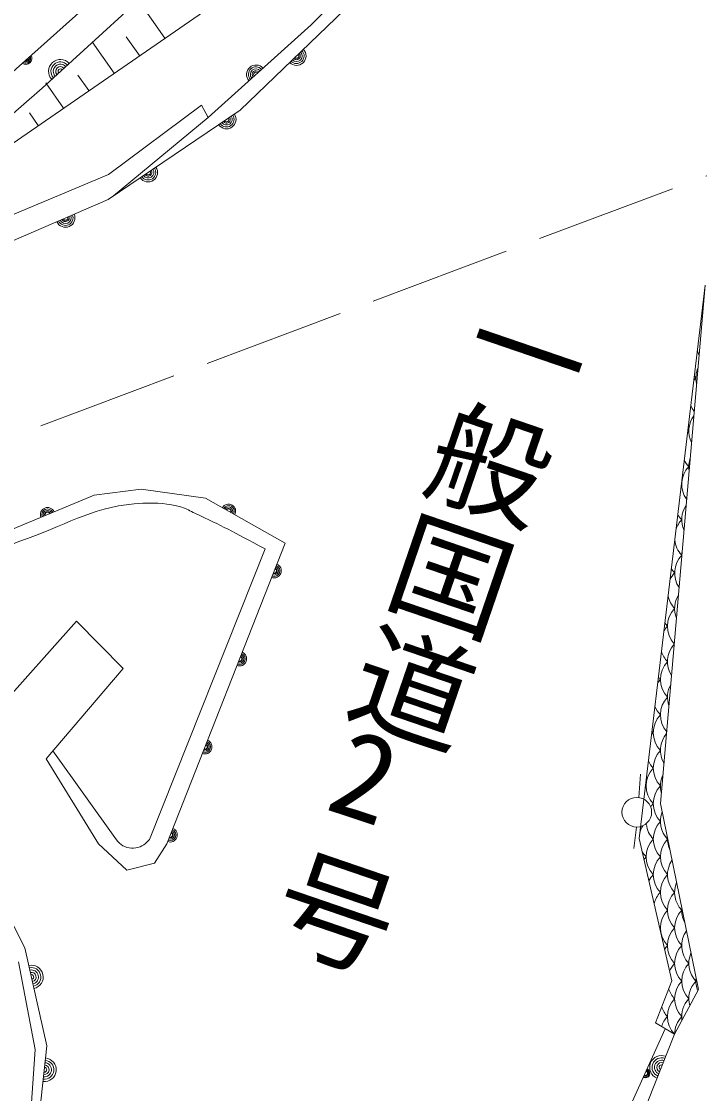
# Model space of a CAD drawing. Units: millimetres, scale not verified. Extents: x 40000 to 680000, y 20000 to 380000.
# Drawn here: x 123750 to 152387, y 265006 to 310323 of the extents above; entities that cross this region are included whole.
import ezdxf
from ezdxf.enums import TextEntityAlignment as Align

# ---------------------------------------------------------------- set-up
doc = ezdxf.new("R2010")
doc.units = ezdxf.units.MM
doc.header["$LTSCALE"] = 1000
doc.linetypes.add('CHAIN', pattern=[18.5, 12, -1.5, 3.5, -1.5])
doc.linetypes.add('DASHED', pattern=[7.5, 6, -1.5])
for name, color, linetype, lineweight in [('M-BMK', 2, 'CHAIN', 13), ('M-STR-HTXT', 7, 'Continuous', 13), ('M-WORK', 1, 'Continuous', 13)]:
    doc.layers.add(name, color=color, linetype=linetype, lineweight=lineweight)
doc.styles.add('@ＭＳ ゴシック', font='')
doc.styles.get('@ＭＳ ゴシック').set_extended_font_data('@MS Gothic')

msp = doc.modelspace()

# ---------------------------------------------------------------- linework, layer by layer
at = {"layer": 'M-BMK', "linetype": 'DASHED'}
msp.add_line((110525, 287960), (157910, 305753), dxfattribs=at)
at = {"layer": 'M-WORK'}
for p, q in [((122596, 304623), (136982, 314583)), ((129807, 309617), (128679, 311216)), ((128738, 308878), (128175, 309677)), ((127669, 308138), (126741, 309458)), ((125530, 306659), (124784, 307725)), ((126599, 307398), (126136, 308059)), ((124461, 305919), (124089, 306453)), ((127429, 303858), (131354, 306782)), ((131354, 306782), (131634, 306267)), ((131634, 306267), (127640, 302956)), ((122660, 301857), (127429, 303858)), ((152622, 299177), (149838, 275787)), ((150743, 277265), (152622, 299177)), ((129159, 275748), (134043, 288024)), ((122437, 280900), (126076, 284979)), ((126076, 284979), (128048, 282968)), ((128048, 282968), (124793, 279157)), ((125076, 279489), (127761, 275729)), ((149825, 277519), (149891, 278505)), ((152338, 269400), (150743, 277265)), ((149721, 276273), (149613, 275367)), ((129062, 275644), (129159, 275748)), ((149838, 275787), (151210, 269771)), ((123621, 270574), (124323, 266872)), ((151210, 269771), (150530, 267989)), ((151334, 267510), (152338, 269400)), ((150530, 267989), (151334, 267510)), ((124323, 266872), (124030, 262646))]:
    msp.add_line(p, q, dxfattribs=at)
for points in [[(113221, 296656), (127411, 302801), (132993, 306577), (141436, 314716), (143594, 317835), (154852, 343353)], [(116955, 302340), (117054, 302538), (135665, 319176), (139711, 330149), (140555, 332788), (145199, 343078)], [(154278, 343440), (142832, 317851), (141307, 315459), (135991, 310176), (131634, 306267)], [(146186, 342969), (141929, 333400), (136476, 318342), (124620, 307506), (116287, 300229)], [(124793, 279157), (126999, 275564), (128205, 274444), (129369, 274745), (129886, 275564), (134884, 288275), (131523, 290171), (128809, 290559), (126827, 290300), (117304, 286336), (116572, 285129), (116916, 284268), (117864, 283449), (119846, 282587), (122437, 280900)], [(123600, 260672), (124347, 262606), (124826, 267030), (123888, 271166), (121992, 274882), (118545, 278405), (114370, 280646), (109142, 281948), (104392, 281201), (95679, 277218)], [(130357, 236607), (139789, 256345), (146491, 257897), (150941, 267744)], [(151334, 267510), (147183, 257026), (140460, 255318), (136197, 247232), (130357, 236607)]]:
    msp.add_lwpolyline(points, dxfattribs=at)
msp.add_circle((149738, 276899), 626, dxfattribs=at)
for centre, radius, start, end in [((135367, 308865), 400, 223.9466, 43.9466), ((135367, 308865), 320, 223.9466, 43.9466), ((123934, 308764), 256, 234.4782, 29.1174), ((123934, 308764), 205, 237.7235, 25.8721), ((123934, 308764), 154, 243.2579, 20.3377), ((123934, 308764), 102, 255.0812, 8.5144), ((123934, 308764), 100, 256.0267, 7.569), ((125395, 308214), 500, 42.4256, 222.4256), ((125395, 308214), 400, 42.4256, 222.4256), ((135367, 308865), 240, 223.9466, 43.9466), ((135367, 308865), 160, 223.9466, 43.9466), ((135367, 308865), 100, 223.9466, 43.9466), ((125395, 308214), 300, 42.4256, 222.4256), ((125395, 308214), 200, 42.4256, 222.4256), ((125395, 308214), 100, 42.4256, 222.4256), ((133656, 308081), 400, 41.8962, 221.8962), ((133656, 308081), 320, 41.8962, 221.8962), ((133656, 308081), 240, 41.8962, 221.8962), ((133656, 308081), 160, 41.8962, 221.8962), ((133656, 308081), 100, 41.8962, 221.8962), ((132411, 306183), 400, 214.0772, 34.0772), ((132411, 306183), 320, 214.0772, 34.0772), ((132411, 306183), 240, 214.0772, 34.0772), ((132411, 306183), 160, 214.0772, 34.0772), ((132411, 306183), 100, 214.0772, 34.0772), ((129098, 303942), 400, 214.0772, 34.0772), ((129098, 303942), 320, 214.0772, 34.0772), ((129098, 303942), 240, 214.0772, 34.0772), ((129098, 303942), 160, 214.0772, 34.0772), ((129098, 303942), 100, 214.0772, 34.0772), ((125609, 302021), 400, 203.4154, 23.4154), ((125609, 302021), 320, 203.4154, 23.4154), ((125609, 302021), 240, 203.4154, 23.4154), ((125609, 302021), 160, 203.4154, 23.4154), ((125609, 302021), 100, 203.4154, 23.4154), ((153322, 296760), 1088, 198.8621, 208.9154), ((153322, 295260), 1088, 156.6609, 193.5369), ((153022, 294510), 1088, 136.3972, 143.9109), ((153022, 296010), 1088, 218.0558, 223.6028), ((153022, 293010), 1088, 143.3733, 206.8245), ((153022, 294510), 1088, 202.514, 217.9829), ((152722, 292260), 1088, 136.3972, 140.6339), ((152722, 293760), 1088, 220.3973, 223.6028), ((153022, 291510), 1088, 160.661, 189.5369), ((152722, 290760), 1088, 136.3972, 216.2928), ((152722, 292260), 1088, 205.7911, 223.6028), ((152422, 290010), 1088, 136.3972, 137.6273), ((152422, 291510), 1088, 222.6533, 223.6028), ((124849, 289477), 300, 22.6014, 202.6014), ((124849, 289477), 240, 22.6014, 202.6014), ((124849, 289477), 180, 22.6014, 202.6014), ((124849, 289477), 120, 22.6014, 202.6014), ((124849, 289477), 100, 22.6014, 202.6014), ((132496, 289622), 300, 330.5725, 150.5725), ((132496, 289622), 240, 330.5725, 150.5725), ((132496, 289622), 180, 330.5725, 150.5725), ((132496, 289622), 120, 330.5725, 150.5725), ((132496, 289622), 100, 330.5725, 150.5725), ((152722, 289260), 1088, 145.5957, 204.6022), ((152422, 288510), 1088, 136.3972, 160.7053), ((152422, 290010), 1088, 208.7977, 223.6028), ((152422, 288510), 1088, 185.7197, 223.6028), ((152722, 287760), 1088, 166.2771, 183.9207), ((134424, 287104), 300, 248.5342, 68.5342), ((134424, 287104), 240, 248.5342, 68.5342), ((152422, 287010), 1088, 136.3972, 214.5437), ((134424, 287104), 180, 248.5342, 68.5342), ((134424, 287104), 120, 248.5342, 68.5342), ((134424, 287104), 100, 248.5342, 68.5342), ((152122, 286260), 1088, 136.3972, 154.4512), ((152122, 287760), 1088, 211.5981, 223.6028), ((152122, 286260), 1088, 191.9738, 223.6028), ((152422, 285510), 1088, 147.9822, 202.2157), ((152122, 284760), 1088, 136.3972, 222.7109), ((151822, 284010), 1088, 136.3972, 149.7706), ((151822, 285510), 1088, 214.2354, 223.6028), ((151822, 284010), 1088, 196.6543, 223.6028), ((152122, 283260), 1088, 137.4708, 212.7271), ((132960, 283381), 300, 248.5342, 68.5342), ((132960, 283381), 240, 248.5342, 68.5342), ((132960, 283381), 180, 248.5342, 68.5342), ((132960, 283381), 120, 248.5342, 68.5342), ((132960, 283381), 100, 248.5342, 68.5342), ((151822, 282510), 1088, 136.3972, 223.6028), ((151522, 281760), 1088, 136.3972, 145.8432), ((151522, 283260), 1088, 216.7399, 223.6028), ((152122, 281760), 1088, 150.581, 199.6168), ((151822, 281010), 1088, 136.3972, 221.1594), ((151522, 280260), 1088, 136.3972, 223.6028), ((151522, 281760), 1088, 200.5817, 223.6028), ((151222, 279510), 1088, 136.3972, 142.3789), ((151222, 281010), 1088, 219.1341, 223.6028), ((151822, 279510), 1088, 139.3654, 210.8325), ((131496, 279659), 300, 248.5342, 68.5342), ((131496, 279659), 240, 248.5342, 68.5342), ((131496, 279659), 180, 248.5342, 68.5342), ((131496, 279659), 120, 248.5342, 68.5342), ((131496, 279659), 100, 248.5342, 68.5342), ((151522, 278760), 1088, 136.3972, 223.6028), ((151222, 278010), 1088, 136.3972, 223.6028), ((151222, 279510), 1088, 204.0461, 223.6028), ((151822, 278010), 1088, 153.4689, 196.7289), ((150922, 277260), 1088, 136.3972, 139.235), ((150922, 278760), 1088, 221.435, 223.6028), ((151522, 277260), 1088, 136.3972, 223.6028), ((151222, 276510), 1088, 136.3972, 143.4258), ((151822, 276510), 1088, 157.9772, 223.6028), ((151522, 275760), 1088, 136.3972, 223.6028), ((130032, 275936), 300, 248.5342, 68.5342), ((130032, 275936), 240, 248.5342, 68.5342), ((130032, 275936), 180, 248.5342, 68.5342), ((130032, 275936), 120, 248.5342, 68.5342), ((130032, 275936), 100, 248.5342, 68.5342), ((150922, 275760), 1088, 148.4783, 167.6061), ((151222, 276510), 1088, 186.8508, 223.6028), ((128446, 276219), 842, 215.5329, 316.9749), ((151222, 275010), 1088, 136.3972, 223.6028), ((151822, 275010), 1088, 136.3972, 223.6028), ((152122, 275760), 1088, 176.7749, 206.1515), ((150922, 275760), 1088, 207.8775, 223.6028), ((150922, 274260), 1088, 136.3972, 144.078), ((151522, 274260), 1088, 136.3972, 223.6028), ((152122, 274260), 1088, 145.347, 223.6028), ((151222, 273510), 1088, 136.3972, 153.6248), ((151822, 273510), 1088, 136.3972, 223.6028), ((152422, 273510), 1088, 157.2037, 223.6028), ((151522, 272760), 1088, 136.3972, 165.758), ((152122, 272760), 1088, 136.3972, 223.6028), ((152722, 272760), 1088, 175.161, 207.7654), ((151822, 272010), 1088, 136.3972, 223.6028), ((152422, 272010), 1088, 136.3972, 223.6028), ((151522, 272760), 1088, 219.9374, 223.6028), ((151522, 271260), 1088, 136.3972, 138.5512), ((152122, 271260), 1088, 136.3972, 223.6028), ((152722, 271260), 1088, 144.7517, 223.6028), ((151822, 270510), 1088, 136.3972, 147.2101), ((152422, 270510), 1088, 136.3972, 223.6028), ((153022, 270510), 1088, 156.4451, 223.6028), ((124167, 269933), 500, 282.7813, 102.7813), ((124167, 269933), 400, 282.7813, 102.7813), ((124167, 269933), 300, 282.7813, 102.7813), ((124167, 269933), 200, 282.7813, 102.7813), ((152122, 269760), 1088, 136.3972, 157.4152), ((152722, 269760), 1088, 136.3972, 223.6028), ((124167, 269933), 100, 282.7813, 102.7813), ((152422, 269010), 1088, 136.3972, 223.6028), ((153022, 269010), 1088, 136.3972, 195.6937), ((153322, 269760), 1088, 173.6895, 201.9762), ((152122, 269760), 1088, 197.2396, 223.6028), ((152122, 268260), 1088, 136.3972, 223.6028), ((152722, 268260), 1088, 136.3972, 188.5835), ((151822, 269010), 1088, 198.328, 223.6028), ((151822, 267510), 1088, 136.3972, 162.4914), ((152422, 267510), 1088, 136.3972, 180), ((124716, 266013), 500, 263.8232, 83.8232), ((150782, 266115), 500, 68.3978, 248.3978), ((150782, 266115), 400, 68.3978, 248.3978), ((124716, 266013), 400, 263.8232, 83.8232), ((124716, 266013), 300, 263.8232, 83.8232), ((124716, 266013), 200, 263.8232, 83.8232), ((124716, 266013), 100, 263.8232, 83.8232), ((150092, 265865), 200, 245.6789, 65.6789), ((150092, 265865), 160, 245.6789, 65.6789), ((150782, 266115), 300, 68.3978, 248.3978), ((150782, 266115), 200, 68.3978, 248.3978), ((150782, 266115), 100, 68.3978, 248.3978), ((150092, 265865), 120, 245.6789, 65.6789), ((150092, 265865), 100, 245.6789, 65.6789)]:
    msp.add_arc(centre, radius, start, end, dxfattribs=at)
msp.add_open_spline([(122835, 281346), (122446, 281654), (122330, 281736), (121997, 281972), (121323, 282451), (120932, 282707), (120197, 283083), (119525, 283427), (119067, 283449), (118416, 283830), (118041, 284049), (117732, 284105), (117516, 284481), (117372, 284731), (117291, 284901), (117305, 285190), (117313, 285364), (117355, 285470), (117458, 285611), (117584, 285782), (117691, 285858), (117880, 285956), (118322, 286183), (118605, 286231), (119067, 286415), (121005, 287188), (122037, 287757), (123999, 288466), (125871, 289143), (126884, 289861), (128872, 289958), (129518, 289990), (129893, 289949), (130519, 289786), (130749, 289726), (130858, 289635), (131074, 289537), (132258, 288997), (132630, 288773), (134043, 288024)], degree=3, knots=[0, 0, 0, 0, 1, 1, 1, 2, 2, 2, 3, 3, 3, 4, 4, 4, 5, 5, 5, 6, 6, 6, 7, 7, 7, 8, 8, 8, 9, 9, 9, 10, 10, 10, 11, 11, 11, 12, 12, 12, 13, 13, 13, 13], dxfattribs=at)

# ---------------------------------------------------------------- texts
at = {"layer": 'M-STR-HTXT', "style": '@ＭＳ ゴシック'}
for s, rotation, p in [('一般国道\u3000号', 251.092, (143145, 299708)), ('2', 341.663, (136150, 276013))]:
    msp.add_text(s, height=3666, rotation=rotation, dxfattribs=at).set_placement(p, align=Align.BOTTOM_LEFT)

doc.saveas('drawing.dxf')
